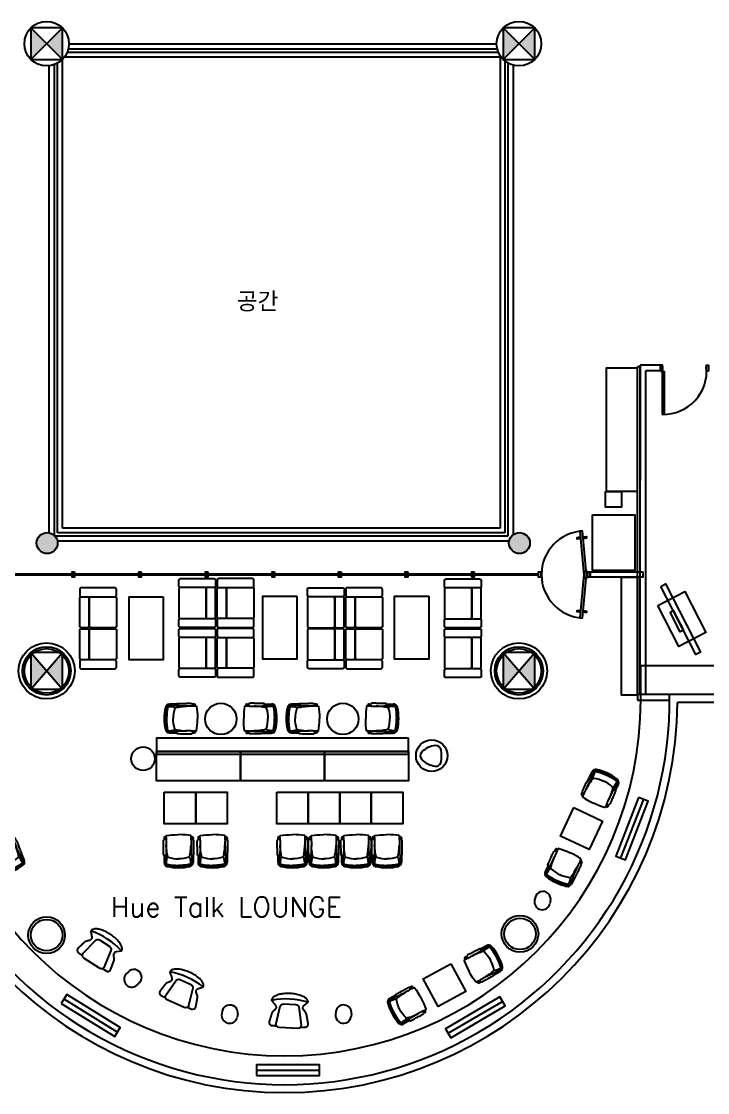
# Model space of a CAD drawing. Header units: millimetres. Extents: x -126150 to 252300, y 0 to 89100.
# Drawn here: x 180226 to 193301, y 18310 to 38719 of the extents above; entities that cross this region are included whole.
import ezdxf
from ezdxf.xclip import XClip

# ---------------------------------------------------------------- set-up
doc = ezdxf.new("R2010")
doc.units = ezdxf.units.MM
doc.header["$LTSCALE"] = 1500
doc.header["$XCLIPFRAME"] = 0
doc.linetypes.add('CEN', pattern=[62, 60, -1, 0, -1])
doc.layers.add('arch', color=8, linetype='Continuous')
doc.layers.add('XREF', color=7, linetype='CEN')
doc.styles.add('arch', font='romans.shx', dxfattribs={"bigfont": 'GHS.SHX'})

# ---------------------------------------------------------------- blocks, each defined once
blk = doc.blocks.new('1')
at = {"color": 0}
for p, q in [((133281, 9860, 0), (133282, 9871, 0)), ((133281, 9846, 0), (133281, 9860, 0)), ((133281, 9831, 0), (133281, 9846, 0)), ((133281, 9814, 0), (133281, 9831, 0)), ((133281, 9797, 0), (133281, 9814, 0)), ((133281, 9778, 0), (133281, 9797, 0)), ((133282, 9880, 0), (133284, 9887, 0)), ((133282, 9871, 0), (133282, 9880, 0)), ((133284, 9887, 0), (133286, 9893, 0)), ((133295, 9933, 0), (133295, 9897, 0)), ((133322, 9933, 0), (133322, 9897, 0)), ((133331, 9955, 0), (133332, 9957, 0)), ((133331, 9953, 0), (133331, 9955, 0)), ((133331, 9952, 0), (133331, 9953, 0)), ((133331, 9947, 0), (133331, 9952, 0)), ((133331, 9941, 0), (133331, 9947, 0)), ((133331, 9939, 0), (133331, 9947, 0)), ((133331, 9939, 0), (133331, 9941, 0)), ((133331, 9923, 0), (133331, 9939, 0)), ((133331, 9901, 0), (133331, 9923, 0)), ((133332, 9892, 0), (133331, 9901, 0)), ((133331, 9893, 0), (133333, 9887, 0)), ((133332, 9966, 0), (133333, 9967, 0)), ((133332, 9965, 0), (133332, 9966, 0)), ((133332, 9963, 0), (133332, 9965, 0)), ((133332, 9962, 0), (133332, 9963, 0)), ((133332, 9961, 0), (133332, 9962, 0)), ((133332, 9960, 0), (133332, 9961, 0)), ((133332, 9958, 0), (133332, 9960, 0)), ((133332, 9957, 0), (133332, 9958, 0)), ((133333, 9967, 0), (133334, 9969, 0)), ((133333, 9887, 0), (133335, 9880, 0)), ((133334, 9970, 0), (133336, 9971, 0)), ((133334, 9969, 0), (133334, 9970, 0)), ((133335, 9880, 0), (133335, 9871, 0)), ((133335, 9871, 0), (133336, 9860, 0)), ((133336, 9797, 0), (133335, 9778, 0)), ((133336, 9971, 0), (133337, 9973, 0)), ((133336, 9860, 0), (133336, 9846, 0)), ((133336, 9846, 0), (133336, 9831, 0)), ((133336, 9831, 0), (133336, 9814, 0)), ((133336, 9814, 0), (133336, 9797, 0)), ((133337, 9973, 0), (133338, 9974, 0)), ((133338, 9974, 0), (133340, 9975, 0)), ((133340, 9975, 0), (133342, 9975, 0)), ((133342, 9975, 0), (133343, 9975, 0)), ((133343, 9975, 0), (133390, 9982, 0)), ((133343, 9975, 0), (133343, 9975, 0)), ((133390, 9982, 0), (133443, 9987, 0)), ((133443, 9987, 0), (133504, 9990, 0)), ((133504, 9990, 0), (133572, 9991, 0)), ((133640, 9990, 0), (133572, 9991, 0)), ((133700, 9987, 0), (133640, 9990, 0)), ((133754, 9982, 0), (133700, 9987, 0)), ((133801, 9975, 0), (133754, 9982, 0)), ((133801, 9975, 0), (133801, 9975, 0)), ((133802, 9975, 0), (133801, 9975, 0)), ((133804, 9975, 0), (133802, 9975, 0)), ((133805, 9974, 0), (133804, 9975, 0)), ((133807, 9973, 0), (133805, 9974, 0)), ((133808, 9971, 0), (133807, 9973, 0)), ((133810, 9970, 0), (133808, 9971, 0)), ((133809, 9871, 0), (133808, 9860, 0)), ((133808, 9860, 0), (133808, 9846, 0)), ((133808, 9846, 0), (133808, 9831, 0)), ((133808, 9831, 0), (133808, 9814, 0)), ((133808, 9814, 0), (133808, 9797, 0)), ((133808, 9797, 0), (133808, 9778, 0)), ((133811, 9887, 0), (133809, 9880, 0)), ((133809, 9880, 0), (133809, 9871, 0)), ((133810, 9969, 0), (133810, 9970, 0)), ((133811, 9967, 0), (133810, 9969, 0)), ((133812, 9966, 0), (133811, 9967, 0)), ((133813, 9893, 0), (133811, 9887, 0)), ((133812, 9965, 0), (133812, 9966, 0)), ((133812, 9963, 0), (133812, 9965, 0)), ((133812, 9962, 0), (133812, 9963, 0)), ((133812, 9961, 0), (133812, 9962, 0)), ((133812, 9960, 0), (133812, 9961, 0)), ((133812, 9958, 0), (133812, 9960, 0)), ((133812, 9957, 0), (133812, 9958, 0)), ((133812, 9955, 0), (133812, 9957, 0)), ((133812, 9953, 0), (133812, 9955, 0)), ((133812, 9952, 0), (133812, 9953, 0)), ((133812, 9947, 0), (133812, 9952, 0)), ((133813, 9941, 0), (133812, 9947, 0)), ((133813, 9939, 0), (133812, 9947, 0)), ((133812, 9901, 0), (133813, 9923, 0)), ((133812, 9892, 0), (133812, 9901, 0)), ((133813, 9939, 0), (133813, 9941, 0)), ((133813, 9923, 0), (133813, 9939, 0)), ((133822, 9933, 0), (133822, 9897, 0)), ((133849, 9933, 0), (133849, 9897, 0)), ((133860, 9887, 0), (133858, 9893, 0)), ((133862, 9880, 0), (133860, 9887, 0)), ((133862, 9871, 0), (133862, 9880, 0)), ((133863, 9860, 0), (133862, 9871, 0)), ((133862, 9778, 0), (133863, 9797, 0)), ((133863, 9846, 0), (133863, 9860, 0)), ((133863, 9831, 0), (133863, 9846, 0)), ((133863, 9814, 0), (133863, 9831, 0)), ((133863, 9797, 0), (133863, 9814, 0)), ((133282, 9758, 0), (133281, 9778, 0)), ((133282, 9737, 0), (133282, 9758, 0)), ((133283, 9715, 0), (133282, 9737, 0)), ((133283, 9690, 0), (133283, 9715, 0)), ((133284, 9664, 0), (133283, 9690, 0)), ((133285, 9636, 0), (133284, 9664, 0)), ((133285, 9605, 0), (133285, 9636, 0)), ((133286, 9604, 0), (133285, 9605, 0)), ((133287, 9601, 0), (133286, 9604, 0)), ((133288, 9599, 0), (133287, 9601, 0)), ((133290, 9597, 0), (133288, 9599, 0)), ((133290, 9597, 0), (133290, 9597, 0)), ((133294, 9595, 0), (133290, 9597, 0)), ((133300, 9593, 0), (133294, 9595, 0)), ((133295, 9594, 0), (133295, 9461, 0)), ((133306, 9592, 0), (133300, 9593, 0)), ((133317, 9593, 0), (133311, 9592, 0)), ((133323, 9595, 0), (133317, 9593, 0)), ((133322, 9594, 0), (133322, 9563, 0)), ((133327, 9597, 0), (133323, 9595, 0)), ((133329, 9599, 0), (133327, 9597, 0)), ((133327, 9597, 0), (133327, 9597, 0)), ((133330, 9601, 0), (133329, 9599, 0)), ((133331, 9604, 0), (133330, 9601, 0)), ((133332, 9605, 0), (133331, 9604, 0)), ((133333, 9664, 0), (133332, 9636, 0)), ((133332, 9636, 0), (133332, 9605, 0)), ((133334, 9691, 0), (133333, 9664, 0)), ((133335, 9737, 0), (133334, 9715, 0)), ((133334, 9715, 0), (133334, 9691, 0)), ((133335, 9778, 0), (133335, 9758, 0)), ((133335, 9758, 0), (133335, 9737, 0)), ((133337, 9764, 0), (133336, 9789, 0)), ((133338, 9754, 0), (133337, 9764, 0)), ((133341, 9717, 0), (133338, 9754, 0)), ((133344, 9684, 0), (133341, 9717, 0)), ((133349, 9653, 0), (133344, 9684, 0)), ((133353, 9624, 0), (133349, 9653, 0)), ((133358, 9598, 0), (133353, 9624, 0)), ((133363, 9574, 0), (133358, 9598, 0)), ((133781, 9574, 0), (133786, 9598, 0)), ((133786, 9598, 0), (133791, 9624, 0)), ((133791, 9624, 0), (133795, 9653, 0)), ((133795, 9653, 0), (133799, 9684, 0)), ((133799, 9684, 0), (133803, 9717, 0)), ((133803, 9717, 0), (133806, 9754, 0)), ((133806, 9754, 0), (133807, 9764, 0)), ((133807, 9764, 0), (133808, 9789, 0)), ((133808, 9778, 0), (133809, 9758, 0)), ((133809, 9758, 0), (133809, 9737, 0)), ((133809, 9737, 0), (133810, 9715, 0)), ((133810, 9715, 0), (133810, 9691, 0)), ((133810, 9691, 0), (133811, 9664, 0)), ((133811, 9664, 0), (133812, 9636, 0)), ((133812, 9636, 0), (133812, 9605, 0)), ((133812, 9605, 0), (133813, 9604, 0)), ((133813, 9604, 0), (133814, 9601, 0)), ((133814, 9601, 0), (133815, 9599, 0)), ((133815, 9599, 0), (133817, 9597, 0)), ((133817, 9597, 0), (133821, 9595, 0)), ((133817, 9597, 0), (133817, 9597, 0)), ((133821, 9595, 0), (133827, 9593, 0)), ((133822, 9594, 0), (133822, 9563, 0)), ((133827, 9593, 0), (133832, 9592, 0)), ((133838, 9592, 0), (133844, 9593, 0)), ((133844, 9593, 0), (133850, 9595, 0)), ((133849, 9594, 0), (133849, 9461, 0)), ((133850, 9595, 0), (133854, 9597, 0)), ((133854, 9597, 0), (133856, 9599, 0)), ((133854, 9597, 0), (133854, 9597, 0)), ((133856, 9599, 0), (133857, 9601, 0)), ((133857, 9601, 0), (133858, 9604, 0)), ((133858, 9604, 0), (133859, 9605, 0)), ((133859, 9636, 0), (133860, 9664, 0)), ((133859, 9605, 0), (133859, 9636, 0)), ((133860, 9664, 0), (133861, 9690, 0)), ((133861, 9715, 0), (133862, 9737, 0)), ((133861, 9690, 0), (133861, 9715, 0)), ((133862, 9758, 0), (133862, 9778, 0)), ((133862, 9737, 0), (133862, 9758, 0)), ((133295, 9461, 0), (133322, 9461, 0)), ((133311, 9592, 0), (133306, 9592, 0)), ((133322, 9563, 0), (133322, 9461, 0)), ((133339, 9440, 0), (133340, 9454, 0)), ((133339, 9431, 0), (133339, 9440, 0)), ((133340, 9429, 0), (133339, 9431, 0)), ((133339, 9431, 0), (133339, 9431, 0)), ((133340, 9454, 0), (133349, 9531, 0)), ((133341, 9427, 0), (133340, 9429, 0)), ((133342, 9426, 0), (133341, 9427, 0)), ((133344, 9425, 0), (133342, 9426, 0)), ((133346, 9424, 0), (133344, 9425, 0)), ((133349, 9423, 0), (133346, 9424, 0)), ((133349, 9531, 0), (133350, 9535, 0)), ((133351, 9423, 0), (133349, 9423, 0)), ((133350, 9538, 0), (133351, 9542, 0)), ((133350, 9535, 0), (133350, 9538, 0)), ((133351, 9542, 0), (133352, 9545, 0)), ((133400, 9412, 0), (133351, 9423, 0)), ((133351, 9423, 0), (133351, 9423, 0)), ((133352, 9545, 0), (133353, 9548, 0)), ((133353, 9548, 0), (133355, 9551, 0)), ((133355, 9551, 0), (133356, 9553, 0)), ((133355, 9386, 0), (133361, 9412, 0)), ((133356, 9553, 0), (133358, 9556, 0)), ((133358, 9556, 0), (133361, 9558, 0)), ((133361, 9558, 0), (133365, 9560, 0)), ((133366, 9563, 0), (133363, 9574, 0)), ((133365, 9560, 0), (133370, 9560, 0)), ((133366, 9563, 0), (133366, 9562, 0)), ((133367, 9560, 0), (133366, 9562, 0)), ((133370, 9560, 0), (133372, 9560, 0)), ((133372, 9560, 0), (133372, 9560, 0)), ((133372, 9560, 0), (133423, 9546, 0)), ((133453, 9405, 0), (133400, 9412, 0)), ((133423, 9546, 0), (133476, 9535, 0)), ((133511, 9401, 0), (133453, 9405, 0)), ((133476, 9535, 0), (133526, 9529, 0)), ((133572, 9399, 0), (133511, 9401, 0)), ((133526, 9529, 0), (133572, 9528, 0)), ((133618, 9529, 0), (133572, 9528, 0)), ((133572, 9399, 0), (133632, 9401, 0)), ((133668, 9535, 0), (133618, 9529, 0)), ((133632, 9401, 0), (133690, 9405, 0)), ((133721, 9546, 0), (133668, 9535, 0)), ((133690, 9405, 0), (133744, 9412, 0)), ((133772, 9560, 0), (133721, 9546, 0)), ((133744, 9412, 0), (133793, 9423, 0)), ((133772, 9560, 0), (133772, 9560, 0)), ((133774, 9560, 0), (133772, 9560, 0)), ((133779, 9560, 0), (133774, 9560, 0)), ((133777, 9560, 0), (133778, 9562, 0)), ((133778, 9563, 0), (133781, 9574, 0)), ((133778, 9563, 0), (133778, 9562, 0)), ((133783, 9558, 0), (133779, 9560, 0)), ((133786, 9556, 0), (133783, 9558, 0)), ((133789, 9386, 0), (133783, 9412, 0)), ((133788, 9553, 0), (133786, 9556, 0)), ((133789, 9551, 0), (133788, 9553, 0)), ((133790, 9548, 0), (133789, 9551, 0)), ((133792, 9545, 0), (133790, 9548, 0)), ((133793, 9542, 0), (133792, 9545, 0)), ((133793, 9538, 0), (133793, 9542, 0)), ((133794, 9535, 0), (133793, 9538, 0)), ((133793, 9423, 0), (133795, 9423, 0)), ((133793, 9423, 0), (133793, 9423, 0)), ((133795, 9531, 0), (133794, 9535, 0)), ((133804, 9454, 0), (133795, 9531, 0)), ((133795, 9423, 0), (133798, 9424, 0)), ((133798, 9424, 0), (133800, 9425, 0)), ((133800, 9425, 0), (133802, 9426, 0)), ((133802, 9426, 0), (133803, 9427, 0)), ((133803, 9427, 0), (133804, 9429, 0)), ((133805, 9440, 0), (133804, 9454, 0)), ((133804, 9429, 0), (133805, 9431, 0)), ((133805, 9431, 0), (133805, 9440, 0)), ((133805, 9431, 0), (133805, 9431, 0)), ((133822, 9563, 0), (133822, 9461, 0)), ((133849, 9461, 0), (133822, 9461, 0)), ((133832, 9592, 0), (133838, 9592, 0))]:
    blk.add_line(p, q, dxfattribs=at)
for centre, radius, start, end in [((133308, 9854, 0), 45.5, 59.464, 120.1902), ((133308, 9933, 0), 13.3, 0, 180), ((133835, 9854, 0), 45.5, 59.8098, 120.536), ((133835, 9933, 0), 13.3, 0, 180), ((133372, 9461, 0), 76.7, 180, 257.0037), ((133372, 9461, 0), 50, 180, 257.0037), ((133572, 10328, 0), 940, 257.0037, 282.9963), ((133772, 9461, 0), 50, 282.9963, 0), ((133772, 9461, 0), 76.7, 282.9963, 0), ((133572, 10328, 0), 967, 257.0037, 282.9963)]:
    blk.add_arc(centre, radius, start, end, dxfattribs=at)
for points, knots in [([(133331, 9947, 0), (133331, 9948, 0), (133331, 9949, 0), (133331, 9951, 0), (133331, 9951, 0)], [0, 0, 0, 0, 3.144716, 4.374955, 4.374955, 4.374955, 4.374955]), ([(133331, 9939, 0), (133331, 9939, 0), (133331, 9935, 0), (133331, 9928, 0), (133331, 9919, 0), (133331, 9911, 0), (133331, 9904, 0), (133331, 9898, 0), (133332, 9895, 0), (133332, 9893, 0)], [0, 0, 0, 0, 2.508809, 11.774259, 20.413863, 28.277147, 35.372913, 41.760594, 46.39044, 46.39044, 46.39044, 46.39044]), ([(133812, 9947, 0), (133812, 9948, 0), (133812, 9949, 0), (133812, 9951, 0), (133812, 9951, 0)], [0, 0, 0, 0, 3.144716, 4.374955, 4.374955, 4.374955, 4.374955]), ([(133813, 9939, 0), (133813, 9939, 0), (133813, 9935, 0), (133813, 9928, 0), (133813, 9919, 0), (133813, 9911, 0), (133813, 9904, 0), (133812, 9898, 0), (133812, 9895, 0), (133812, 9893, 0)], [0, 0, 0, 0, 2.508809, 11.774259, 20.413863, 28.277147, 35.372913, 41.760594, 46.39044, 46.39044, 46.39044, 46.39044]), ([(133336, 9789, 0), (133336, 9787, 0), (133336, 9780, 0), (133337, 9772, 0), (133337, 9766, 0), (133337, 9764, 0)], [0, 0, 0, 0, 6.602502, 20.084004, 24.910806, 24.910806, 24.910806, 24.910806]), ([(133808, 9789, 0), (133808, 9787, 0), (133808, 9780, 0), (133807, 9772, 0), (133807, 9766, 0), (133807, 9764, 0)], [0, 0, 0, 0, 6.602502, 20.084004, 24.910806, 24.910806, 24.910806, 24.910806]), ([(133351, 9426, 0), (133354, 9426, 0), (133359, 9425, 0), (133366, 9423, 0), (133375, 9421, 0), (133384, 9419, 0), (133395, 9417, 0), (133406, 9415, 0), (133419, 9413, 0), (133432, 9411, 0), (133446, 9409, 0), (133459, 9408, 0), (133471, 9407, 0), (133482, 9406, 0), (133495, 9405, 0), (133508, 9405, 0), (133523, 9404, 0), (133539, 9404, 0), (133555, 9403, 0), (133567, 9403, 0), (133572, 9403, 0)], [0, 0, 0, 0, 7.282537, 15.221161, 23.935757, 33.543876, 44.164639, 55.911564, 68.778606, 82.382173, 96.154559, 109.275035, 121.159997, 132.603251, 144.532305, 157.620734, 172.542706, 189.04602, 206.227621, 222.359385, 222.359385, 222.359385, 222.359385]), ([(133351, 9425, 0), (133351, 9425, 0), (133351, 9425, 0), (133351, 9424, 0), (133351, 9423, 0), (133351, 9423, 0), (133351, 9423, 0), (133351, 9423, 0)], [0, 0, 0, 0, 0.513298, 1.672591, 2.491069, 2.896647, 2.937366, 2.937366, 2.937366, 2.937366]), ([(133368, 9565, 0), (133368, 9565, 0), (133368, 9565, 0), (133368, 9564, 0), (133368, 9564, 0), (133368, 9563, 0), (133368, 9563, 0), (133368, 9563, 0)], [0, 0, 0, 0, 0.51218, 1.056524, 1.604318, 2.125846, 2.593214, 2.593214, 2.593214, 2.593214]), ([(133793, 9426, 0), (133790, 9426, 0), (133785, 9425, 0), (133777, 9423, 0), (133769, 9421, 0), (133759, 9419, 0), (133749, 9417, 0), (133737, 9415, 0), (133725, 9413, 0), (133712, 9411, 0), (133698, 9409, 0), (133685, 9408, 0), (133673, 9407, 0), (133661, 9406, 0), (133649, 9405, 0), (133636, 9405, 0), (133621, 9404, 0), (133605, 9404, 0), (133588, 9403, 0), (133577, 9403, 0), (133572, 9403, 0)], [0, 0, 0, 0, 7.282537, 15.221161, 23.935757, 33.543876, 44.164639, 55.911564, 68.778606, 82.382173, 96.154559, 109.275035, 121.159997, 132.603251, 144.532305, 157.620734, 172.542706, 189.04602, 206.227621, 222.359385, 222.359385, 222.359385, 222.359385]), ([(133793, 9425, 0), (133793, 9425, 0), (133793, 9425, 0), (133793, 9424, 0), (133793, 9423, 0), (133793, 9423, 0), (133793, 9423, 0), (133793, 9423, 0)], [0, 0, 0, 0, 0.513298, 1.672591, 2.491069, 2.896647, 2.937366, 2.937366, 2.937366, 2.937366])]:
    blk.add_open_spline(points, degree=3, knots=knots, dxfattribs=at)
for points in [[(133351, 9426, 0), (133351, 9426, 0), (133351, 9426, 0), (133351, 9425, 0)], [(133366, 9562, 0), (133366, 9561, 0), (133366, 9561, 0), (133367, 9560, 0)], [(133368, 9563, 0), (133368, 9562, 0), (133368, 9561, 0), (133368, 9560, 0)], [(133778, 9562, 0), (133778, 9561, 0), (133777, 9561, 0), (133777, 9560, 0)], [(133793, 9426, 0), (133793, 9426, 0), (133793, 9426, 0), (133793, 9425, 0)]]:
    blk.add_open_spline(points, degree=3, dxfattribs=at)
blk = doc.blocks.new('XR-사무동', base_point=(461, 408.4))
at = {"layer": 'arch'}
h = blk.add_hatch(color=256, dxfattribs=at)
h.dxf.hatch_style = 1
h.paths.add_polyline_path([(163831.1, 35444.7), (163531.1, 35144.7), (163831.1, 34844.7)])
h.paths.add_polyline_path([(163231.1, 35444.7), (163231.1, 34844.7), (163531.1, 35144.7)])
h = blk.add_hatch(color=256, dxfattribs=at)
h.dxf.hatch_style = 1
h.paths.add_polyline_path([(172831.1, 35444.7), (172531.1, 35144.7), (172831.1, 34844.7)])
h.paths.add_polyline_path([(172231.1, 35444.7), (172231.1, 34844.7), (172531.1, 35144.7)])
h = blk.add_hatch(color=256, dxfattribs=at)
h.dxf.hatch_style = 1
edge = h.paths.add_edge_path()
edge.add_arc((163540.7, 25629.9), 200, 0, 360)
h = blk.add_hatch(color=256, dxfattribs=at)
h.dxf.hatch_style = 1
edge = h.paths.add_edge_path()
edge.add_arc((172541.1, 25629.9), 200, 0, 360)
h = blk.add_hatch(color=256, dxfattribs=at)
h.dxf.hatch_style = 1
h.paths.add_polyline_path([(163231.1, 22844.7), (163531.1, 23194.7), (163231.1, 23544.7)])
h.paths.add_polyline_path([(163531.1, 23194.7), (163831.1, 22844.7), (163831.1, 23544.7)])
h = blk.add_hatch(color=256, dxfattribs=at)
h.dxf.hatch_style = 1
h.paths.add_polyline_path([(172231.1, 22844.7), (172531.1, 23194.7), (172231.1, 23544.7)])
h.paths.add_polyline_path([(172531.1, 23194.7), (172831.1, 22844.7), (172831.1, 23544.7)])
for p, q in [((163231.1, 34844.7), (163831.1, 35444.7)), ((163231.1, 35444.7), (163831.1, 34844.7)), ((172231.1, 34844.7), (172831.1, 35444.7)), ((172231.1, 35444.7), (172831.1, 34844.7)), ((163955.4, 35144.7), (172109.8, 35144.7)), ((163924.1, 34984.7), (172138.2, 34984.7)), ((163943.4, 35044.7), (172118.8, 35044.7)), ((163581.1, 25825.8), (163581.1, 34723.4)), ((163681.1, 25764.7), (163681.1, 34747.9)), ((163741.1, 25824.7), (163741.1, 34776.1)), ((163831.1, 25914.7), (163831.1, 34894.7)), ((163873.9, 34894.7), (172188.3, 34894.7)), ((172171.1, 34894.7), (172171.1, 25914.7)), ((172261.1, 34817.5), (172261.1, 25824.7)), ((172321.1, 34776.1), (172321.1, 25764.7)), ((172421.1, 34735), (172421.1, 25789.9)), ((174791.1, 22745.1), (174791.1, 28985.1)), ((174841.1, 28985.1), (174791.1, 28985.1)), ((174841.1, 22745.1), (174841.1, 29019.7)), ((175231.1, 29019.7), (174841.1, 29019.7)), ((174841.1, 29019.7), (174841.1, 26823.6)), ((175231.1, 29019.7), (175231.1, 28909.7)), ((175231.1, 28909.7), (175231.1, 29019.7)), ((174951.1, 22745.1), (174951.1, 28909.7)), ((175231.1, 28909.7), (174951.1, 28909.7)), ((172321.1, 25764.7), (163681.1, 25764.7)), ((172261.1, 25824.7), (163741.1, 25824.7)), ((172171.1, 25914.7), (163831.1, 25914.7)), ((172344.2, 25664.7), (163737.7, 25664.7)), ((163231.1, 22844.7), (163831.1, 23544.7)), ((163231.1, 23544.7), (163831.1, 22844.7)), ((172231.1, 22844.7), (172831.1, 23544.7)), ((172231.1, 23544.7), (172831.1, 22844.7)), ((174851.1, 23295.1), (177461.1, 23295.1)), ((174851.1, 22745.1), (174851.1, 23295.1)), ((174851.1, 22635.2), (174851.1, 23295.1)), ((176911.1, 22745.1), (175401.1, 22745.1)), ((176761.1, 22595.1), (175551.1, 22595.1)), ((174902.3, 20749.2), (174469.2, 19630.1)), ((172839.3, 18872.8), (172829.3, 18823.8)), ((173133.2, 18812.6), (173123.2, 18763.6)), ((165082, 17457.7), (165048.1, 17420.9)), ((165302.7, 17254.5), (165268.9, 17217.7)), ((163860.6, 16944), (164882.2, 16314.4)), ((171184.6, 16291), (172220.6, 16896.6)), ((166878.5, 16709.2), (166868.4, 16660.2)), ((167172.4, 16649), (167162.3, 16600.1)), ((169042.7, 16700.1), (169035.9, 16650.6)), ((169339.9, 16659.2), (169333.1, 16609.6)), ((167530.6, 15588.7), (168730.6, 15588.7))]:
    blk.add_line(p, q, dxfattribs=at)
for points in [[(163231.1, 34844.7), (163831.1, 34844.7), (163831.1, 35444.7), (163231.1, 35444.7)], [(172231.1, 34844.7), (172831.1, 34844.7), (172831.1, 35444.7), (172231.1, 35444.7)], [(175231.1, 28907.2), (175266.1, 28907.2), (175266.1, 28942.2), (175276.1, 28942.2), (175276.1, 28987.2), (175266.1, 28987.2), (175266.1, 29022.2), (175231.1, 29022.2)], [(176143.6, 28907.2), (176108.6, 28907.2), (176108.6, 28942.2), (176098.6, 28942.2), (176098.6, 28987.2), (176108.6, 28987.2), (176108.6, 29022.2), (176143.6, 29022.2)], [(174791.1, 28960.7), (174196.1, 28960.7), (174196.1, 26620.7), (174791.1, 26620.7)], [(175301.1, 28907.2), (175301.1, 28082.2), (175266.1, 28082.2), (175266.1, 28907.2)], [(174183.8, 26611.5), (174483.8, 26611.5), (174483.8, 26311.5), (174183.8, 26311.5)], [(173931.6, 26168.5), (174741.2, 26168.5), (174741.2, 25108.1), (173931.6, 25108.1)], [(173671.3, 25709.5), (173641.4, 25706.9), (173638.8, 25736.8), (173668.7, 25739.4)], [(173706.2, 25712.5), (173671.3, 25709.5), (173668.7, 25739.4), (173703.6, 25742.4)], [(173693.7, 25854.8), (173772.2, 24958.2), (173822, 24962.6), (173743.5, 25859.1)], [(173790.8, 25720.3), (173755.9, 25717.3), (173753.3, 25747.1), (173788.2, 25750.2)], [(173820.7, 25722.9), (173790.8, 25720.3), (173788.2, 25750.2), (173818.1, 25752.8)], [(172906.1, 25035.1), (162731.1, 25035.1), (162731.1, 25025.1), (172906.1, 25025.1)], [(164061.1, 25080.1), (164061.1, 24980.1), (164016.1, 24980.1), (164016.1, 25080.1)], [(165331.1, 25080.1), (165331.1, 24980.1), (165286.1, 24980.1), (165286.1, 25080.1)], [(166601.1, 25080.1), (166601.1, 24980.1), (166556.1, 24980.1), (166556.1, 25080.1)], [(167871.1, 25080.1), (167871.1, 24980.1), (167826.1, 24980.1), (167826.1, 25080.1)], [(169141.1, 25080.1), (169141.1, 24980.1), (169096.1, 24980.1), (169096.1, 25080.1)], [(170411.1, 25080.1), (170411.1, 24980.1), (170366.1, 24980.1), (170366.1, 25080.1)], [(171681.1, 25080.1), (171681.1, 24980.1), (171636.1, 24980.1), (171636.1, 25080.1)], [(172951.1, 25080.1), (172951.1, 24980.1), (172906.1, 24980.1), (172906.1, 25080.1)], [(173743.5, 24201.1), (173822, 25097.7), (173772.2, 25102), (173693.7, 24205.5)], [(173891.1, 25080.1), (173891.1, 24980.1), (173846.1, 24980.1), (173846.1, 25080.1)], [(174891.1, 25080.1), (174891.1, 24980.1), (173891.1, 24980.1), (173891.1, 25080.1)], [(174488.6, 24980.1), (174788.6, 24980.1), (174788.6, 22730), (174488.6, 22730)], [(175175.2, 24439.3), (175690.4, 24705.7), (176094.7, 23924.1), (175579.5, 23657.6)], [(175233.5, 24804.9), (175322.3, 24850.8), (175993.1, 23554), (175904.3, 23508.1)], [(165751.1, 24603.6), (165751.1, 23403.6), (165101.1, 23403.6), (165101.1, 24603.6)], [(168300.3, 24617.8), (168300.3, 23417.8), (167650.3, 23417.8), (167650.3, 24617.8)], [(170811.8, 24617.8), (170811.8, 23417.8), (170161.8, 23417.8), (170161.8, 24617.8)], [(173641.1, 24350.2), (173671, 24347.6), (173668.4, 24317.7), (173638.5, 24320.3)], [(173671, 24347.6), (173705.9, 24344.6), (173703.3, 24314.7), (173668.4, 24317.7)], [(173755.7, 24340.6), (173790.6, 24337.5), (173788, 24307.6), (173753.1, 24310.7)], [(173790.6, 24337.5), (173820.5, 24334.9), (173817.9, 24305), (173788, 24307.6)], [(175410.2, 24310.8), (175472.4, 24343), (175665.4, 23970), (175603.2, 23937.8)], [(163231.1, 22844.7), (163831.1, 22844.7), (163831.1, 23544.7), (163231.1, 23544.7)], [(172231.1, 22844.7), (172831.1, 22844.7), (172831.1, 23544.7), (172231.1, 23544.7)], [(174790, 22635.6), (175401.1, 22635.6), (175401.1, 22745.1), (174790, 22745.1)], [(170427.2, 21910.1), (165623.5, 21910.1), (165623.5, 21660.1), (170427.2, 21660.1)], [(165627.2, 21610.1), (167227.2, 21610.1), (167227.2, 21660.1), (165627.2, 21660.1)], [(165627.2, 21660.1), (167227.2, 21660.1), (167227.2, 21100.1), (165627.2, 21100.1)], [(167227.2, 21610.1), (168827.2, 21610.1), (168827.2, 21660.1), (167227.2, 21660.1)], [(167227.2, 21660.1), (168827.2, 21660.1), (168827.2, 21100.1), (167227.2, 21100.1)], [(168827.2, 21610.1), (170427.2, 21610.1), (170427.2, 21660.1), (168827.2, 21660.1)], [(168827.2, 21660.1), (170427.2, 21660.1), (170427.2, 21100.1), (168827.2, 21100.1)], [(165772.9, 20883.2), (166372.9, 20883.2), (166372.9, 20283.2), (165772.9, 20283.2)], [(166372.9, 20883.2), (166972.9, 20883.2), (166972.9, 20283.2), (166372.9, 20283.2)], [(167917.3, 20883.2), (168517.3, 20883.2), (168517.3, 20283.2), (167917.3, 20283.2)], [(168517.3, 20883.2), (169117.3, 20883.2), (169117.3, 20283.2), (168517.3, 20283.2)], [(169117.3, 20883.2), (169717.3, 20883.2), (169717.3, 20283.2), (169117.3, 20283.2)], [(169717.3, 20883.2), (170317.3, 20883.2), (170317.3, 20283.2), (169717.3, 20283.2)], [(174809, 20785.2), (174375.9, 19666.1), (174562.4, 19594), (174995.6, 20713.1)], [(173578.8, 20588.8), (174121.9, 20333.7), (173866.7, 19790.6), (173323.7, 20045.8)], [(171232.1, 17614.1), (171519.3, 17087.3), (170992.6, 16800.1), (170705.3, 17326.8)], [(163808.2, 16858.9), (164829.7, 16229.2), (164934.7, 16399.5), (163913.1, 17029.1)], [(171235.1, 16204.7), (172271.1, 16810.3), (172170.1, 16982.9), (171134.1, 16377.4)], [(167530.6, 15488.7), (168730.6, 15488.7), (168730.6, 15688.7), (167530.6, 15688.7)]]:
    blk.add_lwpolyline(points, close=True, dxfattribs=at)
for points in [[(166081.9, 24953.6), (166721.9, 24953.6, -0.4142136), (166751.9, 24923.6), (166751.9, 24813.6, -0.4142136), (166721.9, 24783.6), (166081.9, 24783.6, -0.4142136), (166051.9, 24813.6), (166051.9, 24923.6, -0.4142136)], [(167450.3, 24953.6), (166810.3, 24953.6, 0.4142136), (166780.3, 24923.6), (166780.3, 24813.6, 0.4142136), (166810.3, 24783.6), (167450.3, 24783.6, 0.4142136), (167480.3, 24813.6), (167480.3, 24923.6, 0.4142136)], [(171141.8, 24947.8), (171781.8, 24947.8, -0.4142136), (171811.8, 24917.8), (171811.8, 24807.8, -0.4142136), (171781.8, 24777.8), (171141.8, 24777.8, -0.4142136), (171111.8, 24807.8), (171111.8, 24917.8, -0.4142136)], [(164831, 24777), (164191, 24777, 0.4142136), (164161, 24747), (164161, 24637, 0.4142136), (164191, 24607), (164831, 24607, 0.4142136), (164861, 24637), (164861, 24747, 0.4142136)], [(166541.1, 24783.6), (166081.1, 24783.6, 0.4142136), (166051.1, 24753.6), (166051.1, 24223.6, 0.4142136), (166081.1, 24193.6), (166541.1, 24193.6, 0.4142136), (166571.1, 24223.6), (166571.1, 24753.6, 0.4142136)], [(166721.1, 24783.6), (166601.1, 24783.6, 0.4142136), (166571.1, 24753.6), (166571.1, 24223.6, 0.4142136), (166601.1, 24193.6), (166721.1, 24193.6, 0.4142136), (166751.1, 24223.6), (166751.1, 24753.6, 0.4142136)], [(166811.1, 24783.6), (166931.1, 24783.6, -0.4142136), (166961.1, 24753.6), (166961.1, 24223.6, -0.4142136), (166931.1, 24193.6), (166811.1, 24193.6, -0.4142136), (166781.1, 24223.6), (166781.1, 24753.6, -0.4142136)], [(166991.1, 24783.6), (167451.1, 24783.6, -0.4142136), (167481.1, 24753.6), (167481.1, 24223.6, -0.4142136), (167451.1, 24193.6), (166991.1, 24193.6, -0.4142136), (166961.1, 24223.6), (166961.1, 24753.6, -0.4142136)], [(168531.9, 24777), (169171.9, 24777, -0.4142136), (169201.9, 24747), (169201.9, 24637, -0.4142136), (169171.9, 24607), (168531.9, 24607, -0.4142136), (168501.9, 24637), (168501.9, 24747, -0.4142136)], [(169900.3, 24777), (169260.3, 24777, 0.4142136), (169230.3, 24747), (169230.3, 24637, 0.4142136), (169260.3, 24607), (169900.3, 24607, 0.4142136), (169930.3, 24637), (169930.3, 24747, 0.4142136)], [(171601, 24777.8), (171141, 24777.8, 0.4142136), (171111, 24747.8), (171111, 24217.8, 0.4142136), (171141, 24187.8), (171601, 24187.8, 0.4142136), (171631, 24217.8), (171631, 24747.8, 0.4142136)], [(171781, 24777.8), (171661, 24777.8, 0.4142136), (171631, 24747.8), (171631, 24217.8, 0.4142136), (171661, 24187.8), (171781, 24187.8, 0.4142136), (171811, 24217.8), (171811, 24747.8, 0.4142136)], [(164191.8, 24607), (164311.8, 24607, -0.4142136), (164341.8, 24577), (164341.8, 24047, -0.4142136), (164311.8, 24017), (164191.8, 24017, -0.4142136), (164161.8, 24047), (164161.8, 24577, -0.4142136)], [(164371.8, 24607), (164831.8, 24607, -0.4142136), (164861.8, 24577), (164861.8, 24047, -0.4142136), (164831.8, 24017), (164371.8, 24017, -0.4142136), (164341.8, 24047), (164341.8, 24577, -0.4142136)], [(168991.1, 24607), (168531.1, 24607, 0.4142136), (168501.1, 24577), (168501.1, 24047, 0.4142136), (168531.1, 24017), (168991.1, 24017, 0.4142136), (169021.1, 24047), (169021.1, 24577, 0.4142136)], [(169171.1, 24607), (169051.1, 24607, 0.4142136), (169021.1, 24577), (169021.1, 24047, 0.4142136), (169051.1, 24017), (169171.1, 24017, 0.4142136), (169201.1, 24047), (169201.1, 24577, 0.4142136)], [(169261.1, 24607), (169381.1, 24607, -0.4142136), (169411.1, 24577), (169411.1, 24047, -0.4142136), (169381.1, 24017), (169261.1, 24017, -0.4142136), (169231.1, 24047), (169231.1, 24577, -0.4142136)], [(169441.1, 24607), (169901.1, 24607, -0.4142136), (169931.1, 24577), (169931.1, 24047, -0.4142136), (169901.1, 24017), (169441.1, 24017, -0.4142136), (169411.1, 24047), (169411.1, 24577, -0.4142136)], [(166081.9, 24193.6), (166721.9, 24193.6, -0.4142136), (166751.9, 24163.6), (166751.9, 24053.6, -0.4142136), (166721.9, 24023.6), (166081.9, 24023.6, -0.4142136), (166051.9, 24053.6), (166051.9, 24163.6, -0.4142136)], [(167450.3, 24193.6), (166810.3, 24193.6, 0.4142136), (166780.3, 24163.6), (166780.3, 24053.6, 0.4142136), (166810.3, 24023.6), (167450.3, 24023.6, 0.4142136), (167480.3, 24053.6), (167480.3, 24163.6, 0.4142136)], [(171141.8, 24187.8), (171781.8, 24187.8, -0.4142136), (171811.8, 24157.8), (171811.8, 24047.8, -0.4142136), (171781.8, 24017.8), (171141.8, 24017.8, -0.4142136), (171111.8, 24047.8), (171111.8, 24157.8, -0.4142136)], [(164191.8, 23997), (164311.8, 23997, -0.4142136), (164341.8, 23967), (164341.8, 23437, -0.4142136), (164311.8, 23407), (164191.8, 23407, -0.4142136), (164161.8, 23437), (164161.8, 23967, -0.4142136)], [(164371.8, 23997), (164831.8, 23997, -0.4142136), (164861.8, 23967), (164861.8, 23437, -0.4142136), (164831.8, 23407), (164371.8, 23407, -0.4142136), (164341.8, 23437), (164341.8, 23967, -0.4142136)], [(166081.9, 24003.6), (166721.9, 24003.6, -0.4142136), (166751.9, 23973.6), (166751.9, 23863.6, -0.4142136), (166721.9, 23833.6), (166081.9, 23833.6, -0.4142136), (166051.9, 23863.6), (166051.9, 23973.6, -0.4142136)], [(167450.3, 24003.6), (166810.3, 24003.6, 0.4142136), (166780.3, 23973.6), (166780.3, 23863.6, 0.4142136), (166810.3, 23833.6), (167450.3, 23833.6, 0.4142136), (167480.3, 23863.6), (167480.3, 23973.6, 0.4142136)], [(168991.1, 23997), (168531.1, 23997, 0.4142136), (168501.1, 23967), (168501.1, 23437, 0.4142136), (168531.1, 23407), (168991.1, 23407, 0.4142136), (169021.1, 23437), (169021.1, 23967, 0.4142136)], [(169171.1, 23997), (169051.1, 23997, 0.4142136), (169021.1, 23967), (169021.1, 23437, 0.4142136), (169051.1, 23407), (169171.1, 23407, 0.4142136), (169201.1, 23437), (169201.1, 23967, 0.4142136)], [(169261.1, 23997), (169381.1, 23997, -0.4142136), (169411.1, 23967), (169411.1, 23437, -0.4142136), (169381.1, 23407), (169261.1, 23407, -0.4142136), (169231.1, 23437), (169231.1, 23967, -0.4142136)], [(169441.1, 23997), (169901.1, 23997, -0.4142136), (169931.1, 23967), (169931.1, 23437, -0.4142136), (169901.1, 23407), (169441.1, 23407, -0.4142136), (169411.1, 23437), (169411.1, 23967, -0.4142136)], [(171141.8, 23997.8), (171781.8, 23997.8, -0.4142136), (171811.8, 23967.8), (171811.8, 23857.8, -0.4142136), (171781.8, 23827.8), (171141.8, 23827.8, -0.4142136), (171111.8, 23857.8), (171111.8, 23967.8, -0.4142136)], [(166541.1, 23833.6), (166081.1, 23833.6, 0.4142136), (166051.1, 23803.6), (166051.1, 23273.6, 0.4142136), (166081.1, 23243.6), (166541.1, 23243.6, 0.4142136), (166571.1, 23273.6), (166571.1, 23803.6, 0.4142136)], [(166721.1, 23833.6), (166601.1, 23833.6, 0.4142136), (166571.1, 23803.6), (166571.1, 23273.6, 0.4142136), (166601.1, 23243.6), (166721.1, 23243.6, 0.4142136), (166751.1, 23273.6), (166751.1, 23803.6, 0.4142136)], [(166811.1, 23833.6), (166931.1, 23833.6, -0.4142136), (166961.1, 23803.6), (166961.1, 23273.6, -0.4142136), (166931.1, 23243.6), (166811.1, 23243.6, -0.4142136), (166781.1, 23273.6), (166781.1, 23803.6, -0.4142136)], [(166991.1, 23833.6), (167451.1, 23833.6, -0.4142136), (167481.1, 23803.6), (167481.1, 23273.6, -0.4142136), (167451.1, 23243.6), (166991.1, 23243.6, -0.4142136), (166961.1, 23273.6), (166961.1, 23803.6, -0.4142136)], [(171601, 23827.8), (171141, 23827.8, 0.4142136), (171111, 23797.8), (171111, 23267.8, 0.4142136), (171141, 23237.8), (171601, 23237.8, 0.4142136), (171631, 23267.8), (171631, 23797.8, 0.4142136)], [(171781, 23827.8), (171661, 23827.8, 0.4142136), (171631, 23797.8), (171631, 23267.8, 0.4142136), (171661, 23237.8), (171781, 23237.8, 0.4142136), (171811, 23267.8), (171811, 23797.8, 0.4142136)], [(164831, 23407), (164191, 23407, 0.4142136), (164161, 23377), (164161, 23267, 0.4142136), (164191, 23237), (164831, 23237, 0.4142136), (164861, 23267), (164861, 23377, 0.4142136)], [(168531.9, 23407), (169171.9, 23407, -0.4142136), (169201.9, 23377), (169201.9, 23267, -0.4142136), (169171.9, 23237), (168531.9, 23237, -0.4142136), (168501.9, 23267), (168501.9, 23377, -0.4142136)], [(169900.3, 23407), (169260.3, 23407, 0.4142136), (169230.3, 23377), (169230.3, 23267, 0.4142136), (169260.3, 23237), (169900.3, 23237, 0.4142136), (169930.3, 23267), (169930.3, 23377, 0.4142136)], [(166081.9, 23243.6), (166721.9, 23243.6, -0.4142136), (166751.9, 23213.6), (166751.9, 23103.6, -0.4142136), (166721.9, 23073.6), (166081.9, 23073.6, -0.4142136), (166051.9, 23103.6), (166051.9, 23213.6, -0.4142136)], [(167450.3, 23243.6), (166810.3, 23243.6, 0.4142136), (166780.3, 23213.6), (166780.3, 23103.6, 0.4142136), (166810.3, 23073.6), (167450.3, 23073.6, 0.4142136), (167480.3, 23103.6), (167480.3, 23213.6, 0.4142136)], [(171141.8, 23237.8), (171781.8, 23237.8, -0.4142136), (171811.8, 23207.8), (171811.8, 23097.8, -0.4142136), (171781.8, 23067.8), (171141.8, 23067.8, -0.4142136), (171111.8, 23097.8), (171111.8, 23207.8, -0.4142136)], [(164757, 17867), (164625.9, 17555.1, -0.467928), (164537.8, 17528.1), (164239.4, 17722.6, -0.467928), (164228.6, 17814.1), (164460.5, 18059.4, -0.3615634), (164536.7, 18068.5), (164734.2, 17940.6, -0.3633663)], [(166317.3, 17149.1), (166237, 16820.5, -0.467928), (166154.2, 16780), (165828.9, 16925.1, -0.467928), (165803.8, 17013.7), (165994.2, 17292.4, -0.3615634), (166068.1, 17313.4), (166283.3, 17218.2, -0.3633663)], [(168336.5, 16786.1), (168379.6, 16450.6, -0.467928), (168316.9, 16383), (167961.2, 16401.6, -0.467928), (167905.9, 16475.3), (167983.5, 16803.8, -0.3615634), (168044.9, 16849.9), (168279.9, 16838.4, -0.3633663)]]:
    blk.add_lwpolyline(points, format="xyb", close=True, dxfattribs=at)
for points in [[(164597, 17524.5), (164667, 17478.9, 0.4878633), (164756.4, 17509.6), (164815.6, 17680.7, 0.1137529), (164818.5, 17707.5), (164809.7, 17780.3, -0.4142136), (164862.1, 17847.1), (164958.5, 17858.8)], [(166213.2, 16785.7), (166289.5, 16751.7, 0.4878633), (166373, 16796), (166404.5, 16974.4, 0.1137529), (166403.1, 17001.3), (166383, 17071.8, -0.4142136), (166424.2, 17146), (166517.6, 17172.7)], [(168369.9, 16409.6), (168453.3, 16405.2, 0.4878633), (168515.4, 16476.6), (168480.7, 16654.4, 0.1137529), (168469.7, 16679), (168425.6, 16737.6, -0.4142136), (168437.4, 16821.6), (168515, 16880.1)]]:
    blk.add_lwpolyline(points, format="xyb", dxfattribs=at)
for centre, radius in [((163531.1, 35144.7), 424.3), ((172531.1, 35144.7), 424.3), ((163540.7, 25629.9), 200), ((172541.1, 25629.9), 200), ((163531.1, 23194.7), 535.4), ((172531.1, 23194.7), 535.4), ((163531.1, 23194.7), 461), ((163531.1, 23194.7), 424.3), ((172531.1, 23194.7), 461), ((172531.1, 23194.7), 424.3), ((166850.7, 22280.5), 300), ((169175.4, 22280.5), 300), ((170870, 21580.1), 300), ((165369, 21521.3), 225), ((163531.1, 18159.7), 350), ((163531.1, 18159.7), 300), ((172551.1, 18184.7), 350), ((172551.1, 18184.7), 300)]:
    blk.add_circle(centre, radius, dxfattribs=at)
for centre, radius, start, end in [((175283.6, 28907.2), 825, 268.78454, 5.5647), ((173791, 25030.1), 830.4, 93.27475, 266.72525), ((168066.1, 22646), 7335.7, 179.22581, 0.77419), ((168066.1, 22645.5), 7485.2, 180.38588, 359.61412), ((168066.1, 22645), 6785, 180.08261, 359.91739), ((170752.1, 21575.7), 100, 139.17432, 225.91014), ((170961, 21395.2), 376.1, 92.69769, 139.17432), ((170948, 21671), 100, 8.86701, 92.69769), ((170333.1, 21575.1), 722.4, 350.98417, 8.86701), ((171006.1, 21837.9), 465.1, 225.91014, 260.8025), ((170947.7, 21477.5), 100, 260.8025, 350.98417), ((172986.3, 18842.7), 150, 348.43737, 168.43737), ((172976.3, 18793.7), 150, 168.43737, 348.43737), ((163904.6, 16882.8), 1436.4, 42.79998, 71.00489), ((165158.5, 17319.3), 150, 137.36832, 317.36832), ((165192.4, 17356.1), 150, 317.36832, 137.36832), ((165630.4, 16043), 1436.4, 51.85611, 80.06101), ((168092.9, 15507.1), 1436.4, 72.91181, 101.11672), ((167025.4, 16679.1), 150, 348.43737, 168.43737), ((169191.3, 16679.7), 150, 352.14812, 172.14812), ((167015.4, 16630.1), 150, 168.43737, 348.43737), ((169184.5, 16630.1), 150, 172.14812, 352.14812)]:
    blk.add_arc(centre, radius, start, end, dxfattribs=at)
for points in [[(164958.5, 17858.8), (165040.4, 17984.4), (164747.2, 18175.5), (164454, 18366.7), (164372.1, 18241), (164381.9, 18184), (164391.7, 18127.1), (164401, 18072.7), (164347.7, 18058.8), (164314.2, 18050.1), (164280.7, 18041.4), (164266.1, 18037.6), (164255, 18027.3), (164194.6, 17971.2), (164134.2, 17915.2), (164112.7, 17895.2), (164115.2, 17866.1), (164117.7, 17836.9), (164142.3, 17820.9), (164177.2, 17798.1), (164212.2, 17775.3)], [(166517.6, 17172.7), (166578.8, 17309.7), (166259.1, 17452.3), (165939.5, 17594.9), (165878.4, 17457.9), (165897, 17403.2), (165915.6, 17348.4), (165933.4, 17296.2), (165882.9, 17274.1), (165851.2, 17260.3), (165819.5, 17246.4), (165805.7, 17240.3), (165796.4, 17228.4), (165745.5, 17163.5), (165694.7, 17098.6), (165676.7, 17075.6), (165683.7, 17047.2), (165690.8, 17018.8), (165717.5, 17006.9), (165755.6, 16989.8), (165793.8, 16972.8)], [(168515, 16880.1), (168522.8, 17029.9), (168173.3, 17048.1), (167823.7, 17066.4), (167815.9, 16916.6), (167853, 16872.2), (167890, 16827.8), (167925.4, 16785.5), (167886.2, 16746.7), (167861.6, 16722.4), (167837, 16698.1), (167826.3, 16687.5), (167821.8, 16673), (167797.7, 16594.2), (167773.6, 16515.3), (167765, 16487.3), (167781.8, 16463.4), (167798.6, 16439.4), (167827.8, 16437.9), (167869.6, 16435.7), (167911.3, 16433.5)]]:
    blk.add_rational_spline(points, [1, 0.707106781187, 1, 0.707106781187, 1, 1, 1, 0.736196130234, 1, 1, 1, 0.969641550866, 1, 1, 1, 0.898747749236, 1, 0.898747749236, 1, 1, 1], degree=2, knots=[0, 0, 0, 1.5707963, 1.5707963, 3.1415927, 3.1415927, 4.1415927, 4.1415927, 5.6283205, 5.6283205, 6.6283205, 6.6283205, 7.1223918, 7.1223918, 8.1223918, 8.1223918, 9.0301743, 9.0301743, 9.9379567, 9.9379567, 10.9379567, 10.9379567, 10.9379567], dxfattribs=at)
at = {"layer": 'arch', "xscale": -1, "rotation": 270}
for p in [(156414.4, -111285.6, -0.3), (158739.1, -111285.6, -0.3)]:
    blk.add_blockref('1', p, dxfattribs=at)
at = {"layer": 'arch'}
for p, rotation in [((177277.2, -111285.6, -0.3), 90), ((179601.9, -111285.6, -0.3), 90), ((299090.8, -27086.5, -0.3), 154.8320342396506), ((43439.2, -41124.6, -0.3), 22.85623150527094), ((48366.1, 67492.1, -0.3), 334.8320342396507), ((244303, -95021.8, -0.3), 118.6040880991259), ((97946.3, 129450.3, -0.3), 298.604088099126)]:
    blk.add_blockref('1', p, dxfattribs=dict(at, rotation=rotation))
for p in [(32474.8, 10084.1, -0.3), (33121.2, 10084.1, -0.3), (34644.9, 10084.1, -0.3), (35240, 10084.1, -0.3), (35857.6, 10084.1, -0.3), (36444.9, 10084.1, -0.3)]:
    blk.add_blockref('1', p, dxfattribs=at)
at = {"layer": 'arch', "style": 'arch'}
for s, p in [('공간', (167155.2, 30039.8)), ('Hue Talk LOUNGE', (164753.2, 18510.5))]:
    blk.add_text(s, height=375, dxfattribs=at).set_placement(p)

msp = doc.modelspace()

# ---------------------------------------------------------------- block references
at = {"layer": 'XREF'}
ref = msp.add_blockref('XR-사무동', (17636, 3558.4), dxfattribs=at)
XClip(ref).set_block_clipping_path([(122959.57041176, 7987.6163593146), (212271.3042388193, 71918.024120137)])

doc.saveas('drawing.dxf')
